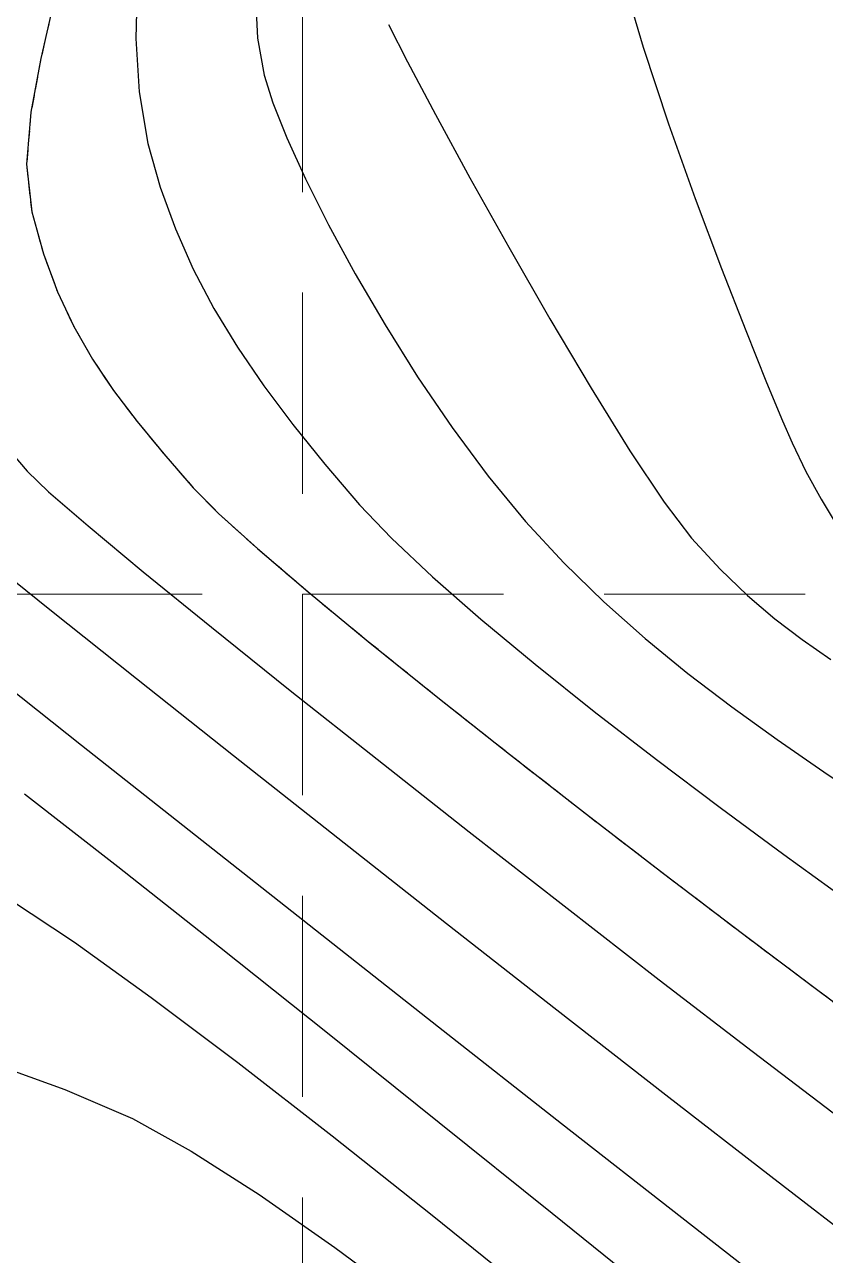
# Model space of a CAD drawing. Header units: inches. Extents: x 2547543 to 2548696, y 7125653 to 7126375.
# Drawn here: x 2548456.05 to 2548471.99, y 7125875.23 to 7125899.71 of the extents above; entities that cross this region are included whole.
import ezdxf

# ---------------------------------------------------------------- set-up
doc = ezdxf.new("R2010")
doc.units = ezdxf.units.IN
doc.header["$MEASUREMENT"] = 0
doc.linetypes.add('DASHED2', pattern=[0.375, 0.25, -0.125])
doc.linetypes.add('HIDDEN', pattern=[0.375, 0.25, -0.125])
for name, color, linetype in [('CONT-MJR', 6, 'Continuous'), ('CONT-MNR', 14, 'Continuous'), ('GRID', 254, 'HIDDEN'), ('V-100YR-LINE', 2, 'DASHED2')]:
    doc.layers.add(name, color=color, linetype=linetype)

msp = doc.modelspace()

# ---------------------------------------------------------------- linework, layer by layer
at = {"layer": 'CONT-MJR', "color": 35, "extrusion": (0.8909669427950786, 0.4540681742276054, 0), "elevation": 5506240.817420229}
msp.add_lwpolyline([(5191765.001095627, 570.0000000000005), (5191764.167357486, 570.0000000000005)], dxfattribs=at)
at = {"layer": 'CONT-MJR', "color": 35}
for points, elevation in [([(2548463.670898057, 7125898.962727055), (2548464.22608571, 7125897.91882831)], 570), ([(2548464.913467276, 7125896.660866207), (2548465.688622967, 7125895.275843004)], 570), ([(2548468.096536934, 7125891.228429415), (2548468.778591268, 7125890.205184429)], 570), ([(2548468.778591268, 7125890.205184429), (2548469.326320798, 7125889.48988965)], 570), ([(2548455.081712154, 7125889.255206644), (2548456.551050449, 7125888.075098315)], 565), ([(2548469.326320798, 7125889.48988965), (2548469.893764988, 7125888.875951951)], 570), ([(2548470.981142525, 7125887.889832372), (2548471.528427873, 7125887.472977219)], 570), ([(2548458.279213639, 7125886.69728668), (2548460.209355712, 7125885.166848889)], 565)]:
    msp.add_lwpolyline(points, dxfattribs=dict(at, elevation=elevation))
at = {"layer": 'CONT-MJR', "color": 35, "extrusion": (0.8775374365586243, 0.4795081307320226, 0), "elevation": 5653298.754965187}
msp.add_lwpolyline([(5031232.875579242, 570), (5031231.442065351, 570)], dxfattribs=at)
at = {"layer": 'CONT-MJR', "color": 35, "extrusion": (0.8671460458615191, 0.4980539480284564, 0), "elevation": 5758972.220274095}
msp.add_lwpolyline([(4909918.514036815, 570.0000000000009), (4909916.870620403, 570.0000000000009)], dxfattribs=at)
at = {"layer": 'CONT-MJR', "color": 35, "extrusion": (0.8600807433686101, 0.5101579313178412, 0), "elevation": 5827218.233599693}
msp.add_lwpolyline([(4828723.679016521, 570), (4828722.076680197, 570)], dxfattribs=at)
at = {"layer": 'CONT-MJR', "color": 35, "extrusion": (0.8497314457146693, 0.5272157719223296, 0), "elevation": 5922395.724659016}
msp.add_lwpolyline([(4711502.745022662, 570.0000000000005), (4711501.280803658, 570.0000000000005)], dxfattribs=at)
at = {"layer": 'CONT-MJR', "color": 35, "extrusion": (-0.6930393055292162, -0.7208997995502439, 0), "elevation": -6903241.667628079}
msp.add_lwpolyline([(-3101329.642293097, 570), (-3101328.883451749, 570)], dxfattribs=at)
at = {"layer": 'CONT-MJR', "color": 35, "extrusion": (0.6484113197163386, 0.7612901946457186, 0), "elevation": 7077326.010815476}
msp.add_lwpolyline([(2680381.111268189, 570.0000000000005), (2680380.401513925, 570.0000000000005)], dxfattribs=at)
at = {"layer": 'CONT-MJR', "color": 35, "extrusion": (-0.6233923021197463, -0.7819092259705362, 0), "elevation": -7160485.825364288}
msp.add_lwpolyline([(-2449562.082531787, 565.0000000000009), (-2449559.872347879, 565.0000000000009)], dxfattribs=at)
at = {"layer": 'CONT-MJR', "color": 35, "extrusion": (-0.5718050993786685, -0.8203894979365295, 0), "elevation": -7303232.261884397}
msp.add_lwpolyline([(-1983879.516934465, 570.0000000000005), (-1983878.82468068, 570.0000000000005)], dxfattribs=at)
at = {"layer": 'CONT-MJR', "color": 35, "extrusion": (-0.619553838923997, -0.7849541646966006, 0), "elevation": -7172401.544919151}
msp.add_lwpolyline([(-2414445.055955458, 565), (-2414442.412138734, 565)], dxfattribs=at)
at = {"layer": 'CONT-MJR', "color": 35, "extrusion": (0.6179377605542017, 0.78622701815777, 0), "elevation": 7177353.235658325}
msp.add_lwpolyline([(2399682.606862409, 565.0000000000009), (2399679.85503404, 565.0000000000009)], dxfattribs=at)
at = {"layer": 'CONT-MJR', "color": 35, "extrusion": (0.6163138673762645, 0.7875006138916416, 0), "elevation": 7182290.294323416}
msp.add_lwpolyline([(2384862.470696968, 565), (2384859.683394165, 565)], dxfattribs=at)
at = {"layer": 'CONT-MJR', "color": 35, "extrusion": (-0.6145535275954664, -0.7888751242877217, 0), "elevation": -7187598.723404531}
msp.add_lwpolyline([(-2368812.81926723, 565), (-2368810.069025211, 565)], dxfattribs=at)
at = {"layer": 'CONT-MJR', "color": 35, "extrusion": (0.6125049264888001, 0.7904667703496142, 0), "elevation": 7193719.803699663}
msp.add_lwpolyline([(2350155.726257515, 565), (2350153.085607171, 565)], dxfattribs=at)
at = {"layer": 'CONT-MJR', "color": 35, "extrusion": (0.6099461875409578, 0.7924428359851902, 0), "elevation": 7201280.132223728}
msp.add_lwpolyline([(2326883.88132486, 565.0000000000009), (2326881.422788939, 565.0000000000009)], dxfattribs=at)
at = {"layer": 'CONT-MNR', "color": 35, "extrusion": (0.9582049655901892, 0.2860825823399681, 0), "elevation": 4480550.701518886}
msp.add_lwpolyline([(6099001.213450482, 571.0000000000009), (6098999.643212436, 571.0000000000009)], dxfattribs=at)
at = {"layer": 'CONT-MNR', "color": 35, "extrusion": (0.9996605942669547, -0.02605179974279791, 0), "elevation": 2361950.800254215}
msp.add_lwpolyline([(7189873.846005108, 568), (7189872.784591753, 568)], dxfattribs=at)
at = {"layer": 'CONT-MNR', "color": 35, "extrusion": (0.9748787792819605, -0.2227360898141892, 0), "elevation": 897241.1531016857}
msp.add_lwpolyline([(7514522.035000884, 567), (7514520.957814997, 567)], dxfattribs=at)
at = {"layer": 'CONT-MNR', "color": 35, "extrusion": (0.9987447720668096, 0.0500887239727355, 0), "elevation": 2902188.998855791}
msp.add_lwpolyline([(6989306.332282384, 569.0000000000009), (6989305.661049653, 569.0000000000009)], dxfattribs=at)
at = {"layer": 'CONT-MNR', "color": 35, "extrusion": (0.9983076365319047, 0.05815378613712742, 0), "elevation": 2958543.380463901}
msp.add_lwpolyline([(6965637.322409772, 568.0000000000009), (6965636.257939595, 568.0000000000009)], dxfattribs=at)
at = {"layer": 'CONT-MNR', "color": 35, "extrusion": (0.9840830008081476, 0.1777094469082371, 0), "elevation": 3774236.488393651}
msp.add_lwpolyline([(6559590.958157243, 569), (6559590.21403625, 569)], dxfattribs=at)
at = {"layer": 'CONT-MNR', "color": 35}
for points, elevation in [([(2548468.363153242, 7125899.258254621), (2548468.867221056, 7125897.734271904)], 571), ([(2548456.375027798, 7125899.032181149), (2548456.176440676, 7125897.963898977)], 567), ([(2548460.820376963, 7125898.700753871), (2548460.990849358, 7125898.152453464)], 569), ([(2548458.328474786, 7125898.368629526), (2548458.505970298, 7125897.34118232)], 568), ([(2548456.176440676, 7125897.963898977), (2548456.091263116, 7125896.929646711)], 567), ([(2548468.867221056, 7125897.734271904), (2548469.395431242, 7125896.248182485)], 571), ([(2548458.505970298, 7125897.34118232), (2548458.750783185, 7125896.475168144)], 568), ([(2548461.267695625, 7125897.455608577), (2548461.640150371, 7125896.637638969)], 569), ([(2548456.091263116, 7125896.929646711), (2548456.191563634, 7125895.981610769)], 567), ([(2548459.051447168, 7125895.645126721), (2548459.407889741, 7125894.842906571)], 568), ([(2548459.407889741, 7125894.842906571), (2548459.820038396, 7125894.060356224)], 568), ([(2548459.820038396, 7125894.060356224), (2548460.287820627, 7125893.289324205)], 568), ([(2548457.029887382, 7125893.699878559), (2548457.399939471, 7125893.053642182)], 567), ([(2548463.223511553, 7125893.731179478), (2548463.870746285, 7125892.702908636)], 569), ([(2548457.819946376, 7125892.430243708), (2548458.292697734, 7125891.809083573)], 567), ([(2548458.292697734, 7125891.809083573), (2548458.820983181, 7125891.169562207)], 567), ([(2548461.389995789, 7125891.74920925), (2548462.024243705, 7125890.963823366)], 568), ([(2548471.135541932, 7125891.828080252), (2548471.323848649, 7125891.390449173)], 571), ([(2548458.820983181, 7125891.169562207), (2548459.407592357, 7125890.491080045)], 567), ([(2548465.279794893, 7125890.721709024), (2548466.020077984, 7125889.823619781)], 569), ([(2548471.60014345, 7125890.819247553), (2548471.905777494, 7125890.264449021)], 571), ([(2548456.526813118, 7125890.415863716), (2548457.314282612, 7125889.735466619)], 566), ([(2548471.905777494, 7125890.264449021), (2548472.204135634, 7125889.771822333)], 571), ([(2548468.398799448, 7125887.495607926), (2548469.249652257, 7125886.801002596)], 569), ([(2548464.240297031, 7125886.35192173), (2548465.700476933, 7125885.196826812)], 567), ([(2548468.624147942, 7125885.089826689), (2548469.891619836, 7125884.133942585)], 568), ([(2548469.891619836, 7125884.133942585), (2548471.161669284, 7125883.197455202)], 568), ([(2548471.161669284, 7125883.197455202), (2548472.40500361, 7125882.299562977)], 568), ([(2548468.790036336, 7125882.803138215), (2548470.338305996, 7125881.625485658)], 567), ([(2548466.786947012, 7125882.177628375), (2548468.6813195, 7125880.709580667)], 566), ([(2548457.042572869, 7125881.457166858), (2548458.571332204, 7125880.358571273)], 562), ([(2548459.931168743, 7125881.360566168), (2548462.079256547, 7125879.649940766)], 563), ([(2548471.834829067, 7125880.501255011), (2548473.239050627, 7125879.460916837)], 567), ([(2548458.571332204, 7125880.358571273), (2548460.296414937, 7125879.059376098)], 562), ([(2548462.079256547, 7125879.649940766), (2548464.301918266, 7125877.870000714)], 563), ([(2548455.137603082, 7125879.139409261), (2548456.851646865, 7125878.527236748)], 561), ([(2548464.301918266, 7125877.870000714), (2548466.551111046, 7125876.062507622)], 563)]:
    msp.add_lwpolyline(points, dxfattribs=dict(at, elevation=elevation))
at = {"layer": 'CONT-MNR', "color": 35, "extrusion": (0.9293440886918484, 0.3692147949548042, 0), "elevation": 4999384.18233455}
msp.add_lwpolyline([(5681481.822416031, 569.0000000000009), (5681481.072591615, 569.0000000000009)], dxfattribs=at)
at = {"layer": 'CONT-MNR', "color": 35, "extrusion": (0.8938536566637822, 0.4483588300332508, 0), "elevation": 5472910.435305476}
msp.add_lwpolyline([(5226883.487199305, 569.0000000000009), (5226882.467262145, 569.0000000000009)], dxfattribs=at)
at = {"layer": 'CONT-MNR', "color": 35, "extrusion": (0.9402180712184135, 0.3405730150119448, 0), "elevation": 4822995.018452058}
msp.add_lwpolyline([(5831960.359196881, 568), (5831959.476378895, 568)], dxfattribs=at)
at = {"layer": 'CONT-MNR', "color": 35, "extrusion": (0.9363189703667695, 0.3511506595911685, 0), "elevation": 4888443.408068918}
msp.add_lwpolyline([(5777215.128885064, 571), (5777213.643354979, 571)], dxfattribs=at)
at = {"layer": 'CONT-MNR', "color": 35, "extrusion": (0.9623090492727574, 0.2719582572523987, 0), "elevation": 4390348.707337609}
msp.add_lwpolyline([(6164240.48273869, 567.0000000000009), (6164239.611555483, 567.0000000000009)], dxfattribs=at)
at = {"layer": 'CONT-MNR', "color": 35, "extrusion": (0.8786713763451589, 0.4774270754698608, 0), "elevation": 5641356.255278651}
msp.add_lwpolyline([(5044615.79909475, 569), (5044614.686096445, 569)], dxfattribs=at)
at = {"layer": 'CONT-MNR', "color": 35, "extrusion": (0.9380082386177566, 0.3466129603537844, 0), "elevation": 4860400.736458305}
msp.add_lwpolyline([(5800820.324895984, 567.0000000000009), (5800819.521373319, 567.0000000000009)], dxfattribs=at)
at = {"layer": 'CONT-MNR', "color": 35, "extrusion": (0.86320942239174, 0.5048460092880984, 0), "elevation": 5797336.479951039}
msp.add_lwpolyline([(4864558.301467919, 569.0000000000009), (4864557.12350907, 569.0000000000009)], dxfattribs=at)
at = {"layer": 'CONT-MNR', "color": 35, "extrusion": (0.9313091897050016, 0.3642295885441126, 0), "elevation": 4968875.20532541}
msp.add_lwpolyline([(5708183.216117173, 571.0000000000009), (5708181.88626403, 571.0000000000009)], dxfattribs=at)
at = {"layer": 'CONT-MNR', "color": 35, "extrusion": (0.9056595405077423, 0.4240056564331485, 0), "elevation": 5329453.658581382}
msp.add_lwpolyline([(5373074.179605536, 567), (5373073.418089963, 567)], dxfattribs=at)
at = {"layer": 'CONT-MNR', "color": 35, "extrusion": (0.926957169982801, 0.3751671694291452, 0), "elevation": 5035724.249710053}
msp.add_lwpolyline([(5649295.755547983, 571.0000000000005), (5649294.645666298, 571.0000000000005)], dxfattribs=at)
at = {"layer": 'CONT-MNR', "color": 35, "extrusion": (0.8262597886495446, 0.5632892344620212, 0), "elevation": 6119629.234597916}
msp.add_lwpolyline([(4452318.838592882, 568), (4452317.909508377, 568)], dxfattribs=at)
at = {"layer": 'CONT-MNR', "color": 35, "extrusion": (0.8293339058056368, 0.5587533200627691, 0), "elevation": 6095138.531405874}
msp.add_lwpolyline([(4485785.685275617, 567.0000000000009), (4485784.933589874, 567.0000000000009)], dxfattribs=at)
at = {"layer": 'CONT-MNR', "color": 35, "extrusion": (0.8266779043851107, 0.5626754325554315, 0), "elevation": 6116323.531022419}
msp.add_lwpolyline([(4456860.035689609, 569.0000000000009), (4456858.81115375, 569.0000000000009)], dxfattribs=at)
at = {"layer": 'CONT-MNR', "color": 35, "extrusion": (0.800251292087685, 0.5996647976261328, 0), "elevation": 6312555.953875003}
msp.add_lwpolyline([(4174282.461150872, 568), (4174281.495891839, 568)], dxfattribs=at)
at = {"layer": 'CONT-MNR', "color": 35, "extrusion": (0.9229636761799116, 0.3848870645429169, 0), "elevation": 5094809.875858345}
msp.add_lwpolyline([(5596066.568718433, 571.0000000000009), (5596065.743274255, 571.0000000000009)], dxfattribs=at)
at = {"layer": 'CONT-MNR', "color": 35, "extrusion": (0.8026344092990431, 0.5964712943714694, 0), "elevation": 6295875.186794722}
msp.add_lwpolyline([(4199399.913201869, 569.0000000000005), (4199398.706048445, 569.0000000000005)], dxfattribs=at)
at = {"layer": 'CONT-MNR', "color": 35, "extrusion": (0.7572716717598976, 0.6531000039427116, 0), "elevation": 6583792.938054539}
msp.add_lwpolyline([(3731839.272659461, 566), (3731838.567843304, 566)], dxfattribs=at)
at = {"layer": 'CONT-MNR', "color": 35, "extrusion": (0.9002167587502949, 0.435442059595893, 0), "elevation": 5397089.418436933}
msp.add_lwpolyline([(5305135.24863906, 571), (5305134.61412341, 571)], dxfattribs=at)
at = {"layer": 'CONT-MNR', "color": 35, "extrusion": (0.7600344160075182, 0.6498828251955202, 0), "elevation": 6567912.997918163}
msp.add_lwpolyline([(3759720.67700375, 568.0000000000009), (3759719.615902521, 568.0000000000009)], dxfattribs=at)
at = {"layer": 'CONT-MNR', "color": 35, "extrusion": (0.6929738750938863, 0.7209626955934426, 0), "elevation": 6903514.957618579}
msp.add_lwpolyline([(3100714.397934156, 566.0000000000009), (3100713.807801577, 566.0000000000009)], dxfattribs=at)
at = {"layer": 'CONT-MNR', "color": 35, "extrusion": (0.7111698440461454, 0.7030202364935033, 0), "elevation": 6822032.697721288}
msp.add_lwpolyline([(3276099.893811634, 567), (3276099.179372427, 567)], dxfattribs=at)
at = {"layer": 'CONT-MNR', "color": 35, "extrusion": (-0.6694772117427268, -0.7428325941672083, 0), "elevation": -6999479.176505961}
msp.add_lwpolyline([(-2877541.87102856, 567.0000000000009), (-2877540.827781396, 567.0000000000009)], dxfattribs=at)
at = {"layer": 'CONT-MNR', "color": 35, "extrusion": (0.7243407034632385, 0.6894421986696062, 0), "elevation": 6758844.652450631}
msp.add_lwpolyline([(3404554.552722572, 568), (3404553.628989822, 568)], dxfattribs=at)
at = {"layer": 'CONT-MNR', "color": 35, "extrusion": (-0.6388167573460971, -0.7693589217873655, 0), "elevation": -7110364.081399215}
msp.add_lwpolyline([(-2591459.402479026, 566), (-2591457.974658858, 566)], dxfattribs=at)
at = {"layer": 'CONT-MNR', "color": 35, "extrusion": (0.7343019991640302, 0.6788229327473467, 0), "elevation": 6708561.121848917}
msp.add_lwpolyline([(3502597.965550329, 569.0000000000009), (3502596.842105127, 569.0000000000009)], dxfattribs=at)
at = {"layer": 'CONT-MNR', "color": 35, "extrusion": (-0.6486441337578592, -0.7610918392293512, 0), "elevation": -7076500.255050348}
msp.add_lwpolyline([(-2682553.652429295, 567.0000000000009), (-2682552.329204155, 567.0000000000009)], dxfattribs=at)
at = {"layer": 'CONT-MNR', "color": 35, "extrusion": (-0.6842490183727988, -0.7292484356211273, 0), "elevation": -6940327.307789765}
msp.add_lwpolyline([(-3017419.975637469, 568.0000000000009), (-3017418.857782543, 568.0000000000009)], dxfattribs=at)
at = {"layer": 'CONT-MNR', "color": 35, "extrusion": (-0.630682232479835, -0.7760411855270642, 0), "elevation": -7137250.651567154}
msp.add_lwpolyline([(-2516462.783587182, 566), (-2516461.032940862, 566)], dxfattribs=at)
at = {"layer": 'CONT-MNR', "color": 35, "extrusion": (-0.6979817422939447, -0.7161155545191777, 0), "elevation": -6881743.236891948}
msp.add_lwpolyline([(-3148743.715420409, 569), (-3148742.607575262, 569)], dxfattribs=at)
at = {"layer": 'CONT-MNR', "color": 35, "extrusion": (-0.6575220541952889, -0.7534352979830502, 0), "elevation": -7044567.487078689}
msp.add_lwpolyline([(-2765326.133125673, 568), (-2765324.853341061, 568)], dxfattribs=at)
at = {"layer": 'CONT-MNR', "color": 35, "extrusion": (0.6359207065069726, 0.7717544007232308, 0), "elevation": 7120055.311655165}
msp.add_lwpolyline([(2564713.4767099, 567.0000000000009), (2564711.923523042, 567.0000000000009)], dxfattribs=at)
at = {"layer": 'CONT-MNR', "color": 35, "extrusion": (-0.663586081643601, -0.7480999346670819, 0), "elevation": -7022004.128861135}
msp.add_lwpolyline([(-2822131.81859479, 569.0000000000009), (-2822130.718800606, 569.0000000000009)], dxfattribs=at)
at = {"layer": 'CONT-MNR', "color": 35, "extrusion": (-0.638323569377526, -0.7697681604074924, 0), "elevation": -7112026.964396065}
msp.add_lwpolyline([(-2586894.872663997, 568.0000000000009), (-2586893.464469662, 568.0000000000009)], dxfattribs=at)
at = {"layer": 'CONT-MNR', "color": 35, "extrusion": (-0.6253679568427233, -0.7803300061860737, 0), "elevation": -7154269.088356145}
msp.add_lwpolyline([(-2467662.214525586, 566), (-2467660.205539822, 566)], dxfattribs=at)
at = {"layer": 'CONT-MNR', "color": 35, "extrusion": (0.6271092848544623, 0.7789312837788229, 0), "elevation": 7148741.391374232}
msp.add_lwpolyline([(2483632.704516313, 567.0000000000009), (2483630.971748821, 567.0000000000009)], dxfattribs=at)
at = {"layer": 'CONT-MNR', "color": 35, "extrusion": (0.6205801979633979, 0.7841429830685918, 0), "elevation": 7169235.077755779}
msp.add_lwpolyline([(2423831.193452728, 564), (2423828.534899369, 564)], dxfattribs=at)
at = {"layer": 'CONT-MNR', "color": 35, "extrusion": (-0.6236926209438931, -0.7816696965983377, 0), "elevation": -7159549.488452544}
msp.add_lwpolyline([(-2452304.316599272, 568), (-2452302.814124816, 568)], dxfattribs=at)
at = {"layer": 'CONT-MNR', "color": 35, "extrusion": (-0.6054535140582903, -0.7958806709014031, 0), "elevation": -7214335.230620855}
msp.add_lwpolyline([(-2286115.788263777, 569.0000000000005), (-2286114.685541057, 569.0000000000005)], dxfattribs=at)
at = {"layer": 'CONT-MNR', "color": 35, "extrusion": (0.6214332277450545, 0.7834671297855216, 0), "elevation": 7166596.369960892}
msp.add_lwpolyline([(2431626.934518624, 566), (2431624.731744813, 566)], dxfattribs=at)
at = {"layer": 'CONT-MNR', "color": 35, "extrusion": (-0.5835338869421637, -0.8120887899670639, 0), "elevation": -7273970.926611874}
msp.add_lwpolyline([(-2088612.01136757, 569), (-2088610.899291358, 569)], dxfattribs=at)
at = {"layer": 'CONT-MNR', "color": 35, "extrusion": (-0.611968086958301, -0.7908824568446297, 0), "elevation": -7195318.975627715}
msp.add_lwpolyline([(-2345276.701955927, 568), (-2345275.139648342, 568)], dxfattribs=at)
at = {"layer": 'CONT-MNR', "color": 35, "extrusion": (-0.6198971851021957, -0.7846830442302, 0), "elevation": -7171342.862653125}
msp.add_lwpolyline([(-2417585.140794521, 564.0000000000005), (-2417582.253124145, 564.0000000000005)], dxfattribs=at)
at = {"layer": 'CONT-MNR', "color": 35, "extrusion": (-0.5671166348911553, -0.8236374945506865, 0), "elevation": -7314426.781717531}
msp.add_lwpolyline([(-1942191.90213707, 569), (-1942190.77632675, 569)], dxfattribs=at)
at = {"layer": 'CONT-MNR', "color": 35, "extrusion": (0.6182145977271755, 0.7860093581866738, 0), "elevation": 7176509.437710322}
msp.add_lwpolyline([(2402210.368894541, 566.0000000000009), (2402208.036911312, 566.0000000000009)], dxfattribs=at)
at = {"layer": 'CONT-MNR', "color": 35, "extrusion": (0.6149062415110348, 0.788600224543953, 0), "elevation": 7186542.131792111}
msp.add_lwpolyline([(2372030.660181223, 567), (2372028.719910313, 567)], dxfattribs=at)
at = {"layer": 'CONT-MNR', "color": 35, "extrusion": (-0.556419558302846, -0.8309014834130855, 0), "elevation": -7338927.930159125}
msp.add_lwpolyline([(-1847452.568453572, 569), (-1847451.424995999, 569)], dxfattribs=at)
at = {"layer": 'CONT-MNR', "color": 35, "extrusion": (-0.6150207895927482, -0.7885108929930599, 0), "elevation": -7186190.929650629}
msp.add_lwpolyline([(-2373081.697995192, 563.0000000000009), (-2373079.345698697, 563.0000000000009)], dxfattribs=at)
at = {"layer": 'CONT-MNR', "color": 35, "extrusion": (0.6100357608317659, 0.7923738830289704, 0), "elevation": 7201020.524017816}
msp.add_lwpolyline([(2327705.194558928, 567), (2327703.226471185, 567)], dxfattribs=at)
at = {"layer": 'CONT-MNR', "color": 35, "extrusion": (-0.6153391978296078, -0.7882624382871576, 0), "elevation": -7185236.768659717}
msp.add_lwpolyline([(-2375976.376239256, 566), (-2375973.979637454, 566)], dxfattribs=at)
at = {"layer": 'CONT-MNR', "color": 35, "extrusion": (-0.6191686552232473, -0.7852580317252641, 0), "elevation": -7173583.527748146}
msp.add_lwpolyline([(-2410925.50170412, 564.0000000000009), (-2410922.461512256, 564.0000000000009)], dxfattribs=at)
at = {"layer": 'CONT-MNR', "color": 35, "extrusion": (0.6197619680843219, 0.784789846338654, 0), "elevation": 7171757.880511382}
msp.add_lwpolyline([(2416347.359486558, 563.0000000000009), (2416344.778577739, 563.0000000000009)], dxfattribs=at)
at = {"layer": 'CONT-MNR', "color": 35, "extrusion": (-0.55362435224846, -0.8327665198586415, 0), "elevation": -7345083.381437499}
msp.add_lwpolyline([(-1822793.351572735, 562), (-1822791.80357066, 562)], dxfattribs=at)
at = {"layer": 'CONT-MNR', "color": 35, "extrusion": (-0.6183473436967601, -0.78590493225527, 0), "elevation": -7176100.183313099}
msp.add_lwpolyline([(-2403421.291421356, 564.0000000000005), (-2403418.175302404, 564.0000000000005)], dxfattribs=at)
at = {"layer": 'CONT-MNR', "color": 35, "extrusion": (-0.6006283896536899, -0.799528321913624, 0), "elevation": -7228027.813556604}
msp.add_lwpolyline([(-2242432.592545832, 567.0000000000009), (-2242430.720788409, 567.0000000000009)], dxfattribs=at)
at = {"layer": 'CONT-MNR', "color": 35, "extrusion": (0.6096087089210526, 0.792702480132116, 0), "elevation": 7202272.014155122}
msp.add_lwpolyline([(2323821.495071914, 566.0000000000009), (2323819.163018448, 566.0000000000009)], dxfattribs=at)
at = {"layer": 'CONT-MNR', "color": 35, "extrusion": (-0.6173791166502799, -0.7866657653184866, 0), "elevation": -7179054.296198004}
msp.add_lwpolyline([(-2394579.749885404, 564.0000000000009), (-2394576.634432039, 564.0000000000009)], dxfattribs=at)
at = {"layer": 'CONT-MNR', "color": 35, "extrusion": (-0.6062481594456992, -0.7952755303469999, 0), "elevation": -7212042.998085829}
msp.add_lwpolyline([(-2293314.950471228, 566), (-2293312.747577582, 566)], dxfattribs=at)
at = {"layer": 'CONT-MNR', "color": 35, "extrusion": (-0.6134348836012444, -0.7897453029813648, 0), "elevation": -7190943.962049229}
msp.add_lwpolyline([(-2358628.242416729, 562), (-2358625.864315225, 562)], dxfattribs=at)
at = {"layer": 'CONT-MNR', "color": 35, "extrusion": (-0.3963068426563153, -0.9181181222826301, 0), "elevation": -7552369.101562739}
msp.add_lwpolyline([(-484250.0009293072, 561), (-484248.5372821107, 561)], dxfattribs=at)
at = {"layer": 'CONT-MNR', "color": 35, "extrusion": (-0.484146625869489, -0.8749868825640696, 0), "elevation": -7468877.167033547}
msp.add_lwpolyline([(-1220102.272706823, 561), (-1220100.937287404, 561)], dxfattribs=at)
at = {"layer": 'CONT-MNR', "color": 35, "extrusion": (-0.6161901079070702, -0.787597454869855, 0), "elevation": -7182663.252900218}
msp.add_lwpolyline([(-2383729.523533174, 564), (-2383726.485335399, 564)], dxfattribs=at)
at = {"layer": 'CONT-MNR', "color": 35, "extrusion": (0.6216159204614575, 0.7833221862227925, 0), "elevation": 7166022.681200026}
msp.add_lwpolyline([(2433292.001728497, 562.0000000000009), (2433289.464082238, 562.0000000000009)], dxfattribs=at)
at = {"layer": 'CONT-MNR', "color": 35, "extrusion": (-0.5389851319235811, -0.8423152780077777, 0), "elevation": -7375817.026007297}
msp.add_lwpolyline([(-1694135.659345368, 561), (-1694134.051707976, 561)], dxfattribs=at)
at = {"layer": 'CONT-MNR', "color": 35, "extrusion": (-0.5725677820955447, -0.8198573869315253, 0), "elevation": -7301368.933997877}
msp.add_lwpolyline([(-1990672.920383036, 561), (-1990671.081052925, 561)], dxfattribs=at)
at = {"layer": 'CONT-MNR', "color": 35, "extrusion": (-0.6270673333838783, -0.7789650565993522, 0), "elevation": -7148868.574774431}
msp.add_lwpolyline([(-2483237.709312894, 563), (-2483234.849517108, 563)], dxfattribs=at)
at = {"layer": 'CONT-MNR', "color": 35, "extrusion": (-0.6274052280076389, -0.7786929304088247, 0), "elevation": -7147789.020996358}
msp.add_lwpolyline([(-2486340.844456099, 562), (-2486338.206467461, 562)], dxfattribs=at)
at = {"layer": 'CONT-MNR', "color": 35, "extrusion": (-0.6146669362792438, -0.7887867629753228, 0), "elevation": -7187256.359082574}
msp.add_lwpolyline([(-2369841.638228116, 564), (-2369838.753871597, 564)], dxfattribs=at)
at = {"layer": 'CONT-MNR', "color": 35, "extrusion": (-0.5949272318523039, -0.8037795648065177, 0), "elevation": -7243782.590237338}
msp.add_lwpolyline([(-2190975.455970267, 561), (-2190973.428017486, 561)], dxfattribs=at)
at = {"layer": 'GRID', "color": 252, "linetype": 'HIDDEN', "lineweight": 0, "ltscale": 16}
for p, q in [((2548461.583313589, 7126356.376313465), (2548461.583313589, 7125726.296813901)), ((2547561.583313602, 7125888.376313471), (2548677.583313586, 7125888.376313471))]:
    msp.add_line(p, q, dxfattribs=at)
at = {"layer": 'V-100YR-LINE', "color": 5}
for p, q in [((2548456.61495597, 7125900.08230681, 567), (2548456.375027798, 7125899.032181149, 567)), ((2548456.375027798, 7125899.032181149, 567), (2548456.176440676, 7125897.963898977, 567)), ((2548456.176440676, 7125897.963898977, 567), (2548456.091263116, 7125896.929646711, 567)), ((2548456.091263116, 7125896.929646711, 567), (2548456.191563634, 7125895.981610769, 567)), ((2548456.191563634, 7125895.981610769, 567), (2548456.428489101, 7125895.143263285, 567)), ((2548456.428489101, 7125895.143263285, 567), (2548456.707000471, 7125894.389552404, 567)), ((2548456.707000471, 7125894.389552404, 567), (2548457.029887382, 7125893.699878559, 567)), ((2548457.029887382, 7125893.699878559, 567), (2548457.399939471, 7125893.053642182, 567)), ((2548457.399939471, 7125893.053642182, 567), (2548457.819946376, 7125892.430243708, 567)), ((2548457.819946376, 7125892.430243708, 567), (2548458.292697734, 7125891.809083573, 567)), ((2548458.292697734, 7125891.809083573, 567), (2548458.820983181, 7125891.169562207, 567)), ((2548458.820983181, 7125891.169562207, 567), (2548459.407592357, 7125890.491080045, 567)), ((2548459.407592357, 7125890.491080045, 567), (2548459.909857578, 7125889.982992425, 567)), ((2548459.909857578, 7125889.982992425, 567), (2548460.684815576, 7125889.284562221, 567)), ((2548460.684815576, 7125889.284562221, 567), (2548461.691911431, 7125888.426259996, 567)), ((2548461.691911431, 7125888.426259996, 567), (2548462.890590224, 7125887.438556313, 567)), ((2548462.890590224, 7125887.438556313, 567), (2548464.240297031, 7125886.35192173, 567)), ((2548464.240297031, 7125886.35192173, 567), (2548465.700476933, 7125885.196826812, 567)), ((2548465.700476933, 7125885.196826812, 567), (2548467.230575008, 7125884.003742119, 567)), ((2548467.230575008, 7125884.003742119, 567), (2548468.790036336, 7125882.803138215, 567)), ((2548468.790036336, 7125882.803138215, 567), (2548470.338305996, 7125881.625485658, 567)), ((2548470.338305996, 7125881.625485658, 567), (2548471.834829067, 7125880.501255011, 567)), ((2548471.834829067, 7125880.501255011, 567), (2548473.239050627, 7125879.460916837, 567))]:
    msp.add_line(p, q, dxfattribs=at)

doc.saveas('drawing.dxf')
